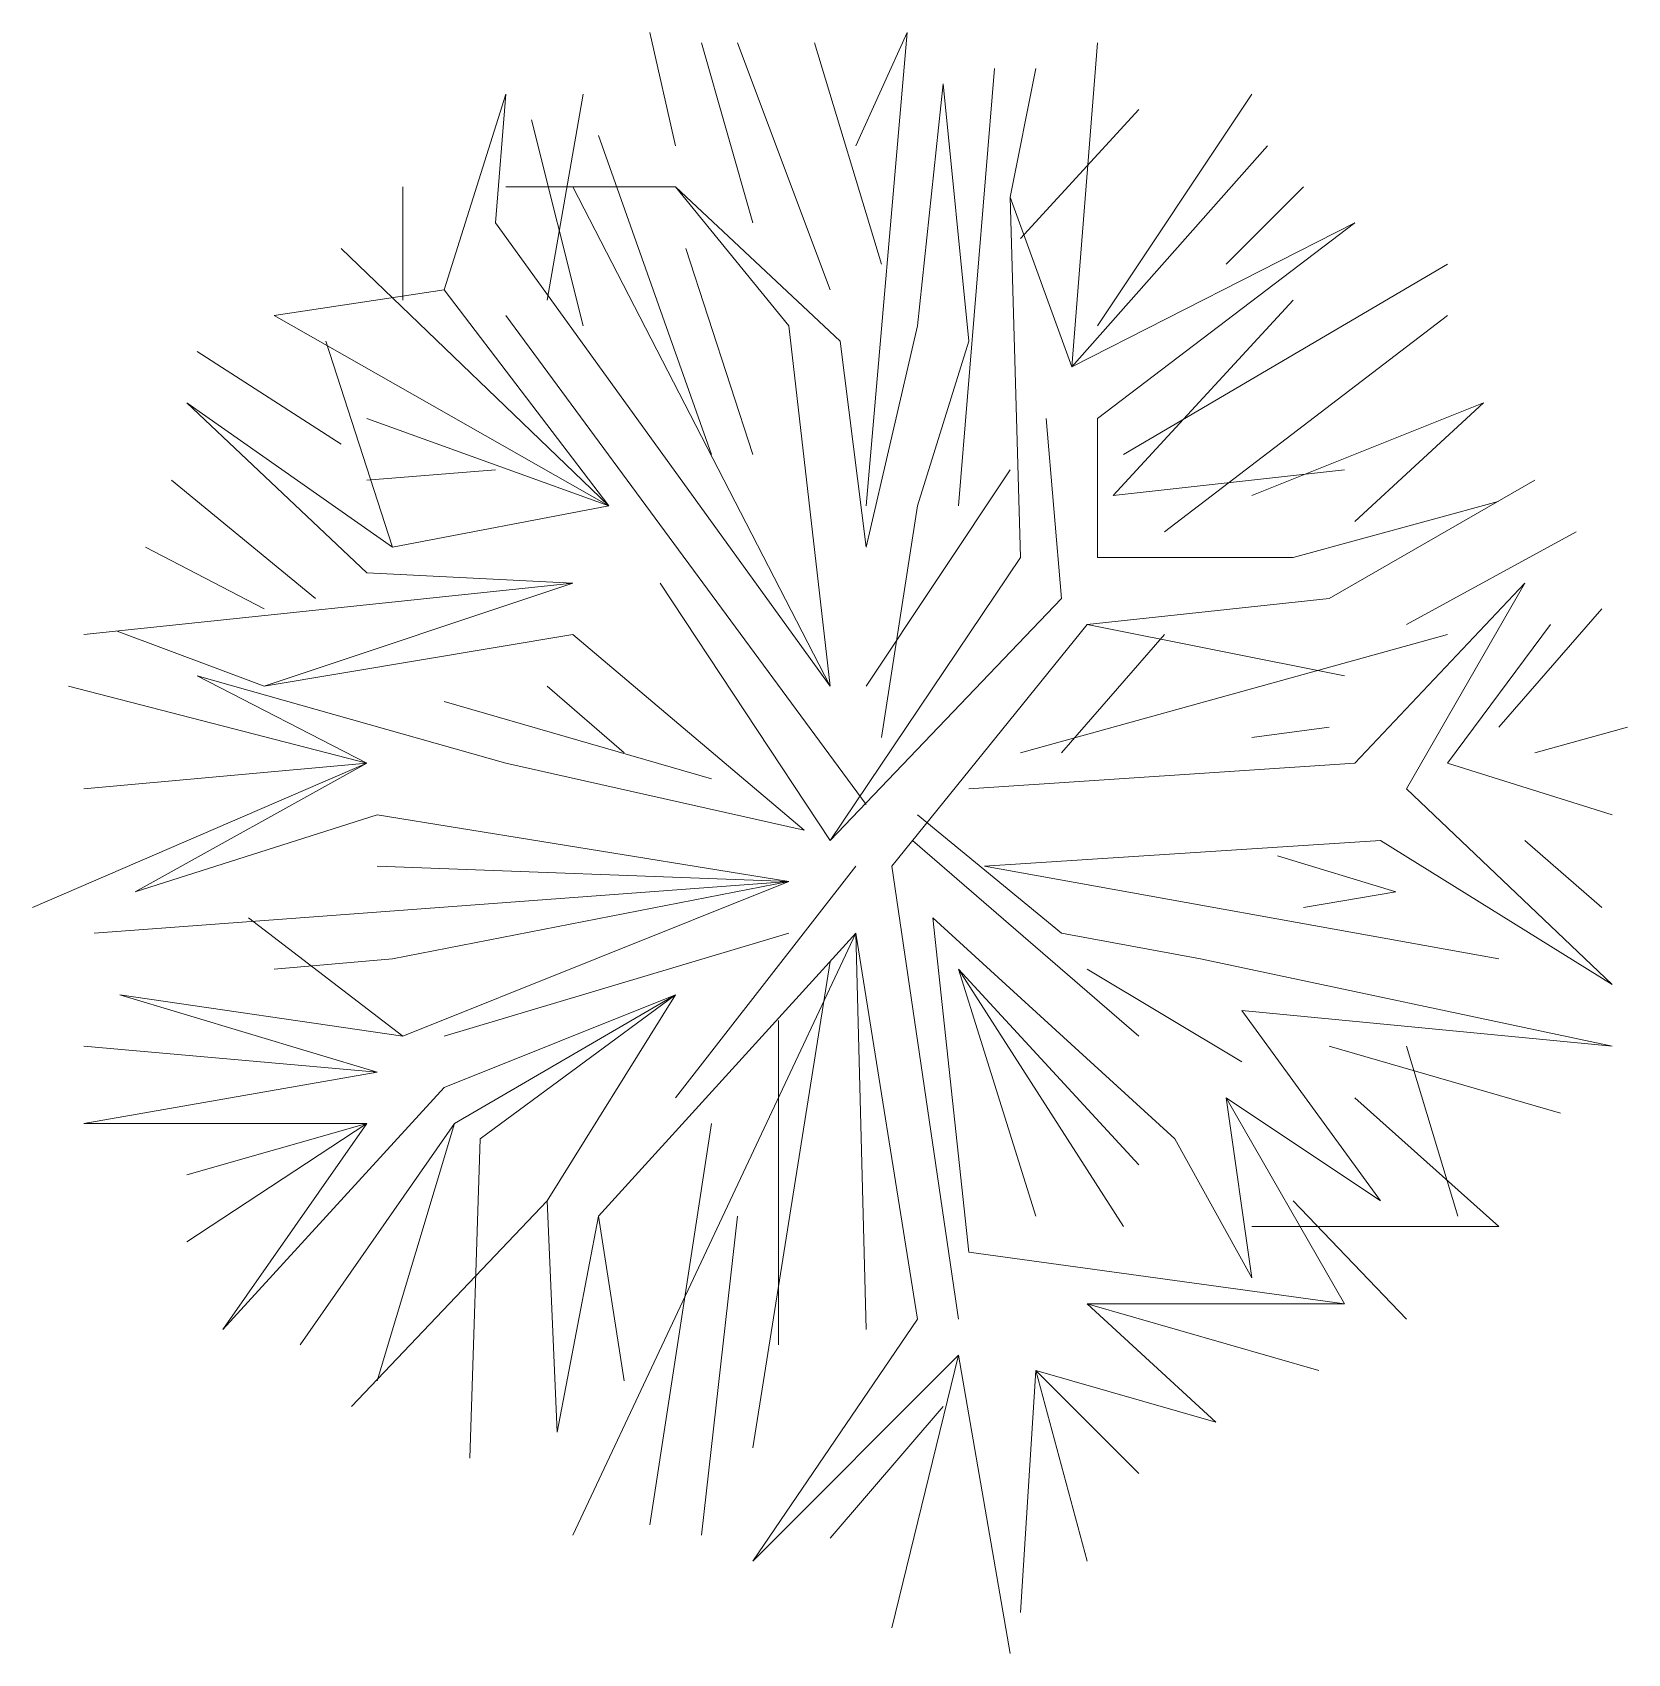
# Model space of a CAD drawing. Units: millimetres at full size, sheet at 1:100. Extents: x -361910 to 68111, y -79207 to 22945.
# Drawn here: x 17892 to 19382, y -41888 to -40374 of the extents above; entities that cross this region are included whole.
import ezdxf

# ---------------------------------------------------------------- set-up
doc = ezdxf.new("R2010")
doc.units = ezdxf.units.MM
doc.header["$LTSCALE"] = 100
doc.layers.add('0-0_通り芯', color=4, linetype='Continuous', lineweight=9)

msp = doc.modelspace()

# ---------------------------------------------------------------- linework, layer by layer
at = {"layer": '0-0_通り芯'}
for p, q in [((18492.8, -40479.7), (18468.8, -40373.9)), ((18564.9, -40551.7), (18516.8, -40383.6)), ((18637, -40614.2), (18550.5, -40383.6)), ((18685, -40590.2), (18622.5, -40383.6)), ((18661, -40479.7), (18709, -40373.9)), ((18670.6, -40816), (18709, -40373.9)), ((18862.8, -40686.3), (18886.8, -40383.6)), ((18757.1, -40816), (18790.7, -40407.6)), ((18805.1, -40527.7), (18829.2, -40407.6)), ((18372.7, -40623.8), (18406.3, -40431.6)), ((18814.8, -40566.2), (18925.3, -40446)), ((18886.8, -40647.9), (19031, -40431.6)), ((18406.3, -40647.9), (18358.2, -40455.6)), ((18526.4, -40768), (18420.7, -40470.1)), ((18862.8, -40686.3), (19045.4, -40479.7)), ((18238.1, -40623.8), (18238.1, -40518.1)), ((18492.8, -40518.1), (18334.2, -40518.1)), ((18637, -40984.2), (18396.7, -40518.1)), ((19007, -40590.2), (19079.1, -40518.1)), ((18430.3, -40816), (18180.4, -40575.8)), ((18564.9, -40768), (18502.4, -40575.8)), ((18910.9, -40768), (19213.6, -40590.2)), ((18276.6, -40614.2), (18118, -40638.2)), ((18901.3, -40806.4), (19069.4, -40623.8)), ((18430.3, -40816), (18118, -40638.2)), ((18670.6, -41094.8), (18334.2, -40638.2)), ((18949.3, -40840.1), (19213.6, -40638.2)), ((18180.4, -40758.4), (18045.9, -40671.9)), ((18228.5, -40854.5), (18166, -40662.3)), ((19031, -40806.4), (19247.2, -40719.9)), ((19127.1, -40830.5), (19247.2, -40719.9)), ((18430.3, -40816), (18204.5, -40734.4)), ((18156.4, -40902.5), (18021.9, -40792)), ((18324.6, -40782.4), (18204.5, -40792)), ((18670.6, -40984.2), (18805.1, -40782.4)), ((18901.3, -40806.4), (19117.5, -40782.4)), ((19103.1, -40902.5), (19295.3, -40792)), ((18108.4, -40912.2), (17997.8, -40854.5)), ((19175.2, -40926.6), (19333.7, -40840.1)), ((18396.7, -40888.1), (17940.2, -40936.2)), ((18637, -41128.4), (18478.4, -40888.1)), ((19103.1, -40902.5), (18877.2, -40926.6)), ((19261.7, -41022.7), (19357.8, -40912.2)), ((18694.6, -41152.4), (18877.2, -40926.6)), ((18877.2, -40926.6), (19117.5, -40974.6)), ((19213.6, -41056.3), (19309.7, -40926.6)), ((18108.4, -40984.2), (17971.2, -40932.9)), ((18814.8, -41046.7), (19213.6, -40936.2)), ((18853.2, -41046.7), (18949.3, -40936.2)), ((18204.5, -41056.3), (17925.8, -40984.2)), ((18444.7, -41046.7), (18372.7, -40984.2)), ((18526.4, -41070.7), (18276.6, -40998.7)), ((19031, -41032.3), (19103.1, -41022.7)), ((19295.3, -41046.7), (19381.8, -41022.7)), ((18204.5, -41056.3), (17892.1, -41190.9)), ((18204.5, -41056.3), (17940.2, -41080.3)), ((19213.6, -41056.3), (19367.4, -41104.4)), ((18718.6, -41104.4), (18853.2, -41214.9)), ((18714, -41128.4), (18925.3, -41311)), ((19285.7, -41128.4), (19357.8, -41190.9)), ((18598.5, -41166.8), (18214.1, -41152.4)), ((18661, -41152.4), (18492.8, -41368.7)), ((18694.6, -41152.4), (18757.1, -41575.3)), ((19055, -41142.8), (19165.5, -41176.4)), ((18598.5, -41166.8), (17949.8, -41214.9)), ((18598.5, -41166.8), (18228.5, -41238.9)), ((19079.1, -41190.9), (19165.5, -41176.4)), ((18238.1, -41311), (18093.9, -41200.5)), ((18598.5, -41214.9), (18276.6, -41311)), ((18661, -41214.9), (18396.7, -41777.1)), ((18661, -41214.9), (18670.6, -41584.9)), ((18228.5, -41238.9), (18118, -41248.5)), ((18637, -41241.3), (18564.9, -41695.4)), ((18757.1, -41248.5), (18925.3, -41431.1)), ((18757.1, -41248.5), (18910.9, -41488.8)), ((18757.1, -41248.5), (18829.2, -41479.2)), ((18877.2, -41248.5), (19021.4, -41335)), ((18492.8, -41272.6), (18310.2, -41407.1)), ((18588.9, -41296.6), (18588.9, -41599.3)), ((18214.1, -41344.6), (17940.2, -41320.6)), ((19103.1, -41320.6), (19319.3, -41383.1)), ((19175.2, -41320.6), (19223.2, -41479.2)), ((19007, -41368.7), (19117.5, -41560.9)), ((19127.1, -41368.7), (19261.7, -41488.8)), ((18204.5, -41392.7), (18036.3, -41440.7)), ((18204.5, -41392.7), (18036.3, -41503.2)), ((18286.2, -41392.7), (18214.1, -41633)), ((18526.4, -41392.7), (18468.8, -41767.5)), ((18310.2, -41407.1), (18300.6, -41705)), ((18372.7, -41464.8), (18190.1, -41657)), ((19069.4, -41464.8), (19175.2, -41575.3)), ((18420.7, -41479.2), (18444.7, -41633)), ((18550.5, -41479.2), (18516.8, -41777.1)), ((19031, -41488.8), (19261.7, -41488.8)), ((18877.2, -41560.9), (19093.5, -41623.4)), ((18757.1, -41608.9), (18694.6, -41863.6)), ((18829.2, -41623.4), (18877.2, -41801.2)), ((18829.2, -41623.4), (18925.3, -41719.5)), ((18742.7, -41657), (18637, -41779.9))]:
    msp.add_line(p, q, dxfattribs=at)
for points in [[(18685, -41032.3), (18718.6, -40816), (18766.7, -40662.3), (18742.7, -40422), (18718.6, -40647.9), (18670.6, -40854.5), (18646.6, -40662.3), (18492.8, -40518.1), (18598.5, -40647.9), (18637, -40984.2), (18324.6, -40551.7), (18334.2, -40431.6), (18276.6, -40614.2), (18430.3, -40816), (18228.5, -40854.5), (18036.3, -40719.9), (18204.5, -40878.5), (18396.7, -40888.1), (18108.4, -40984.2), (18396.7, -40936.2), (18612.9, -41118.8), (18334.2, -41056.3), (18045.9, -40974.6), (18204.5, -41056.3), (17988.2, -41176.4), (18214.1, -41104.4), (18598.5, -41166.8), (18238.1, -41311), (17973.8, -41272.6), (18214.1, -41344.6), (17940.2, -41392.7), (18204.5, -41392.7), (18069.9, -41584.9), (18276.6, -41359.1), (18492.8, -41272.6), (18372.7, -41464.8), (18382.3, -41681), (18420.7, -41479.2), (18661, -41214.9), (18718.6, -41575.3)], [(18637, -41128.4), (18814.8, -40864.1), (18805.1, -40527.7)], [(18886.8, -40864.1), (18886.8, -40734.4), (19127.1, -40551.7), (18862.8, -40686.3), (18805.1, -40527.7)], [(18637, -41128.4), (18853.2, -40902.5), (18838.8, -40734.4)], [(18886.8, -40864.1), (19069.4, -40864.1), (19260.9, -40811.8)], [(18766.7, -41080.3), (19127.1, -41056.3), (19285.7, -40888.1), (19175.2, -41080.3), (19367.4, -41262.9), (19151.1, -41128.4), (18781.1, -41152.4), (19261.7, -41238.9)], [(18814.8, -41849.2), (18829.2, -41623.4), (18997.4, -41671.4), (18877.2, -41560.9), (19117.5, -41560.9), (18766.7, -41512.8), (18733.1, -41200.5), (18958.9, -41407.1), (19031, -41536.9), (19007, -41368.7), (19151.1, -41464.8), (19021.4, -41287), (19367.4, -41320.6), (18982.9, -41238.9), (18853.2, -41214.9)], [(18492.8, -41272.6), (18286.2, -41392.7), (18142, -41599.3)], [(18718.6, -41575.3), (18564.9, -41801.2), (18757.1, -41608.9), (18805.1, -41887.6)]]:
    msp.add_lwpolyline(points, dxfattribs=at)

doc.saveas('drawing.dxf')
